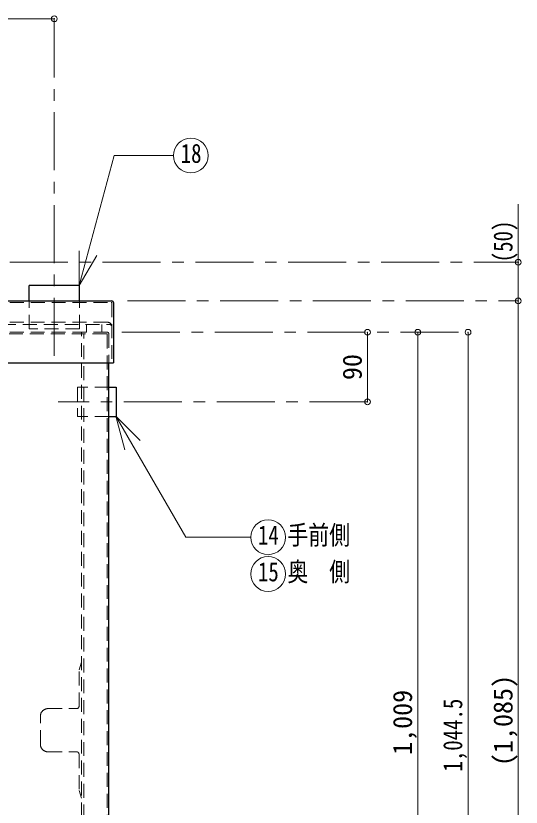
# Model space of a CAD drawing. Units: millimetres at full size, sheet at 1:15; details may follow other scales. Extents: x -3044 to 3031, y -2085 to 2130.
# Drawn here: x 339 to 992, y -1055 to -32 of the extents above; entities that cross this region are included whole.
import ezdxf
from ezdxf.enums import TextEntityAlignment as Align

# ---------------------------------------------------------------- set-up
doc = ezdxf.new("R2010")
doc.units = ezdxf.units.MM
doc.header["$LTSCALE"] = 15
doc.header["$PDMODE"] = 32
doc.header["$PDSIZE"] = 7.5
doc.linetypes.add('CHAIN1', pattern=[8, 5, -1, 1, -1])
doc.linetypes.add('DASHED1', pattern=[1.8, 1.2, -0.6])
doc.layers.add('0-0', color=7, linetype='Continuous', lineweight=18)
doc.styles.add('ＭＳ ゴシック', font='')
doc.styles.get('ＭＳ ゴシック').set_extended_font_data('MS Gothic')

msp = doc.modelspace()

# ---------------------------------------------------------------- linework, layer by layer
at = {"layer": '0-0', "color": 4, "lineweight": 9}
for p, q in [((-6.5, -35.46), (388.5, -35.46)), ((988.5, -275.46), (988.5, -400.46)), ((988.5, -400.46), (988.5, -1485.46)), ((793.5, -440.96), (793.5, -530.96)), ((858.5, -440.96), (858.5, -1449.96)), ((923.5, -1485.46), (923.5, -440.96))]:
    msp.add_line(p, q, dxfattribs=at)
at = {"layer": '0-0', "color": 4, "linetype": 'CHAIN1', "lineweight": 9}
for p, q in [((388.5, -471.46), (388.5, -35.46)), ((211, -350.46), (988.5, -350.46)), ((483, -400.46), (988.5, -400.46)), ((476, -440.96), (923.5, -440.96)), ((793.5, -530.96), (393.5, -530.96))]:
    msp.add_line(p, q, dxfattribs=at)
at = {"layer": '0-0'}
for p, q in [((420.85, -380.69), (465.93, -212.45)), ((542.6, -212.45), (465.93, -212.45)), ((420.85, -380.69), (420.85, -335.69)), ((420.85, -380.69), (443.35, -341.72)), ((467.89, -549.36), (499.71, -581.18)), ((467.89, -549.36), (479.54, -592.83)), ((467.89, -549.36), (558.41, -706.15)), ((642.49, -706.15), (558.41, -706.15))]:
    msp.add_line(p, q, dxfattribs=at)
at = {"layer": '0-0', "color": 5, "lineweight": 25}
for p, q in [((421, -380.46), (356, -380.46)), ((356, -400.46), (356, -380.46)), ((421, -400.46), (421, -380.46)), ((-46.21, -400.46), (463, -400.46)), ((465, -402.46), (465, -480.46)), ((10.39, -480.46), (465, -480.46)), ((459, -1480.46), (459, -480.46)), ((459, -511.96), (468.5, -511.96)), ((468.5, -511.96), (468.5, -549.96)), ((459, -549.96), (468.5, -549.96))]:
    msp.add_line(p, q, dxfattribs=at)
at = {"layer": '0-0', "linetype": 'DASHED1'}
for p, q in [((-46.88, -402.46), (462, -402.46)), ((356, -436.46), (356, -400.46)), ((421, -436.46), (421, -400.46)), ((463, -403.46), (463, -480.46)), ((457, -427.96), (-55.78, -427.96)), ((-57.07, -430.96), (460, -430.96)), ((421, -436.46), (356, -436.46)), ((450, -440.96), (450, -430.96)), ((456, -442.96), (-62.23, -442.96)), ((457, -440.96), (-61.37, -440.96)), ((423.5, -1444.96), (423.5, -440.96)), ((426.5, -1447.96), (426.5, -442.96)), ((457, -443.96), (457, -1479.46)), ((459, -442.96), (459, -480.46)), ((459, -549.96), (418.5, -549.96))]:
    msp.add_line(p, q, dxfattribs=at)
at = {"layer": '0-0', "color": 4, "linetype": 'DASHED1', "lineweight": 9}
for p, q in [((430, -440.96), (430, -430.96)), ((423.5, -867.71), (420.5, -877.71)), ((420.5, -924.71), (420.5, -877.71)), ((380.5, -927.71), (417.5, -927.71)), ((370.5, -973.71), (370.5, -937.71)), ((380.5, -983.71), (417.5, -983.71)), ((420.5, -986.71), (420.5, -1033.71)), ((423.5, -1043.71), (420.5, -1033.71))]:
    msp.add_line(p, q, dxfattribs=at)
at = {"layer": '0-0', "linetype": 'DASHED1'}
msp.add_lwpolyline([(459, -511.96), (418.5, -511.96), (418.5, -549.96)], dxfattribs=at)
at = {"layer": '0-0'}
for centre in [(565.1, -212.45), (664.99, -706.15), (664.99, -753.65)]:
    msp.add_circle(centre, 22.5, dxfattribs=at)
at = {"layer": '0-0', "linetype": 'DASHED1'}
for centre, radius in [((462, -403.46), 1), ((457, -433.96), 6), ((460, -433.96), 3), ((456, -443.96), 1), ((457, -442.96), 2)]:
    msp.add_arc(centre, radius, 0, 90, dxfattribs=at)
at = {"layer": '0-0', "color": 5, "lineweight": 25}
msp.add_arc((463, -402.46), 2, 0, 90, dxfattribs=at)
at = {"layer": '0-0', "color": 4, "linetype": 'DASHED1', "lineweight": 9}
for centre, radius, start, end in [((380.5, -937.71), 10, 90, 180), ((417.5, -924.71), 3, 270, 0), ((380.5, -973.71), 10, 180, 270), ((417.5, -986.71), 3, 0, 90)]:
    msp.add_arc(centre, radius, start, end, dxfattribs=at)
at = {"layer": '0-0', "color": 1}
for p in [(388.5, -35.46), (988.5, -350.46), (988.5, -400.46), (793.5, -440.96), (858.5, -440.96), (923.5, -440.96), (793.5, -530.96)]:
    msp.add_point(p, dxfattribs=at)

# ---------------------------------------------------------------- texts
at = {"layer": '0-0', "style": 'ＭＳ ゴシック', "width": 0.8}
for s, p in [('18', (551.97, -229.32)), ('14', (651.86, -723.02)), ('手前側', (689.99, -723.02)), ('奥\u3000側', (689.99, -770.52)), ('15', (651.86, -770.52))]:
    msp.add_text(s, height=24.74, dxfattribs=at).set_placement(p, align=Align.BOTTOM_LEFT)
for s, p in [('(50)', (988.5, -350.46)), ('1,044.5', (923.5, -1009.14))]:
    msp.add_text(s, height=24.74, rotation=90, dxfattribs=at).set_placement(p, align=Align.BOTTOM_LEFT)
at = {"layer": '0-0', "style": 'ＭＳ ゴシック'}
for s, p in [('90', (793.5, -502.83)), ('(1,085)', (988.5, -1002.02)), ('1,009', (858.5, -987.64))]:
    msp.add_text(s, height=24.74, rotation=90, dxfattribs=at).set_placement(p, align=Align.BOTTOM_LEFT)

doc.saveas('drawing.dxf')
